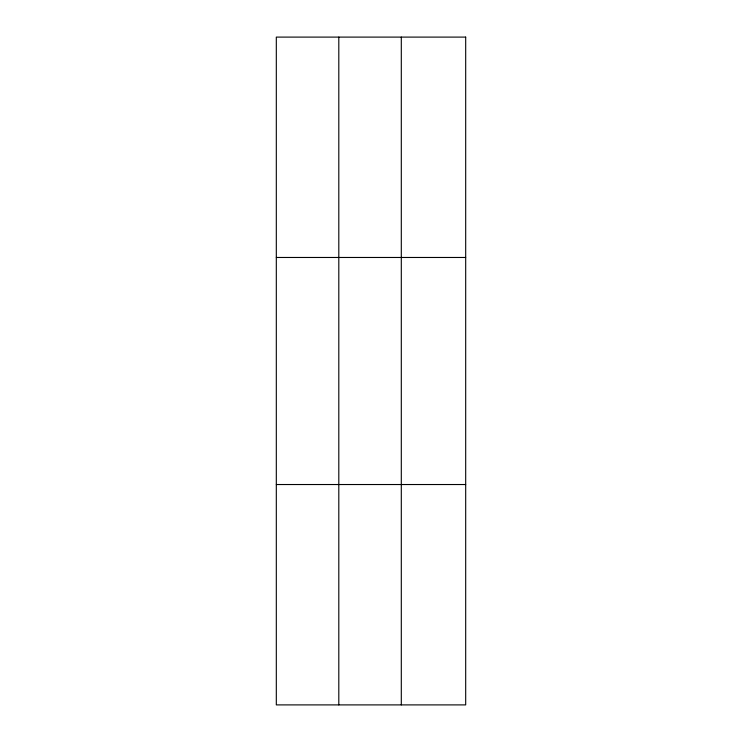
<?xml version="1.0" encoding="UTF-8"?>
<svg xmlns="http://www.w3.org/2000/svg" width="742" height="742" viewBox="0 0 742 742"><rect width="100%" height="100%" fill="white"/><g stroke="black" fill="none" stroke-linecap="round" stroke-linejoin="round"><path stroke-width="1.11" d="M338.806 704.9L338.806 37.1M401.301 704.9L401.301 37.1M276.312 257.474L465.688 257.474M276.312 484.526L465.688 484.526M465.688 37.1L465.688 704.9L276.312 704.9L276.312 37.1L465.688 37.1"/></g></svg>
